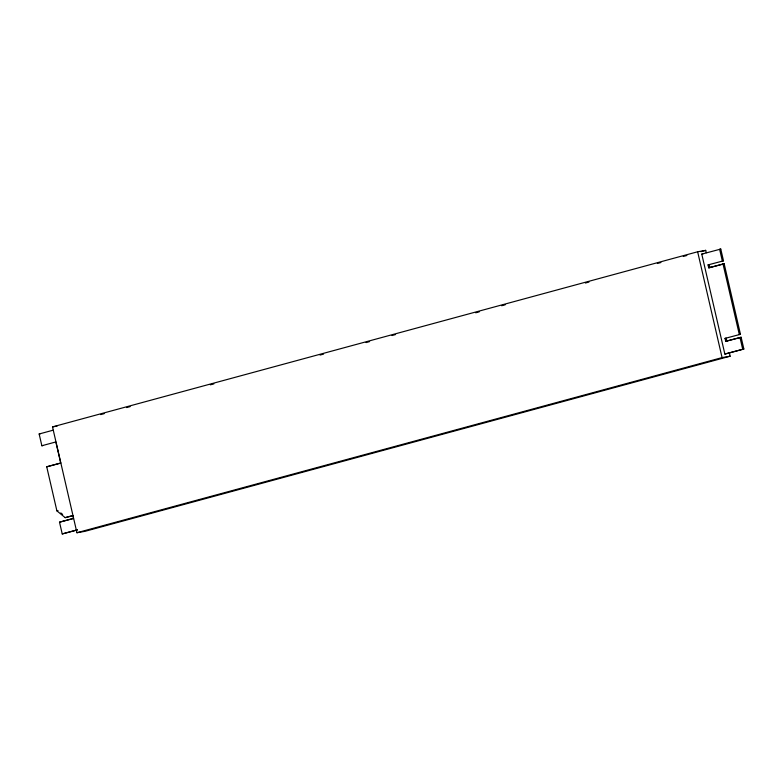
<?xml version="1.0" encoding="UTF-8"?>
<svg xmlns="http://www.w3.org/2000/svg" width="783" height="783" viewBox="0 0 783 783"><rect width="100%" height="100%" fill="white"/><g stroke="black" fill="none" stroke-linecap="round" stroke-linejoin="round"><path stroke-width="1.17" d="M729.316 352.624L730.138 356.196L85.004 531.324L76.94 532.734L52.51 426.901L697.643 251.774L705.698 250.364L706.256 252.743M100.674 414.608L104.208 413.649M126.621 407.561L130.154 406.602M210.353 384.835L213.896 383.876M320.041 355.061L323.575 354.102M366.033 342.572L369.576 341.613M391.98 335.525L395.523 334.566M475.721 312.799L479.255 311.84M501.668 305.752L505.201 304.793M585.4 283.025L588.943 282.066M657.348 263.489L660.881 262.53M683.295 256.452L686.828 255.493M700.981 251.646L705.698 250.364M43.016 445.547L41.861 445.742L39.15 433.988L53.146 430.19M701.774 254.113L720.771 249.063L723.492 260.827L708.057 264.899L708.742 267.845L724.167 263.763L740.454 334.312L725.029 338.393L725.704 341.329L741.139 337.258L743.85 349.012L724.852 354.063L701.774 254.113L702.928 253.907M41.861 445.742L55.857 441.945L60.722 462.998L46.726 466.795L56.895 510.859L65.165 517.651L72.907 515.664M708.742 267.845L724.167 263.763M60.702 463.105L46.726 466.795M65.165 517.651L72.858 515.566L73.504 518.375L59.508 522.173L62.229 533.937L77.37 529.934M725.704 341.329L741.139 337.258M73.494 518.493L59.508 522.173M62.229 533.937L77.39 529.817M724.852 354.063L743.85 349.012M76.94 532.734L722.073 357.606L730.138 356.196M720.771 249.063L719.626 249.268L722.337 261.023L723.492 260.827M708.057 264.899L709.212 264.703L709.887 267.639M52.51 426.901L57.12 426.099M39.15 433.988L40.305 433.782M740.454 334.312L739.309 334.517L723.012 263.959M725.029 338.393L726.174 338.187L726.859 341.134M56.895 510.859L58.05 510.653M60.8 512.924L62.64 514.431M739.984 337.453L742.695 349.218M708.997 264.634L709.545 267.013M697.643 251.774L722.073 357.606"/></g></svg>
